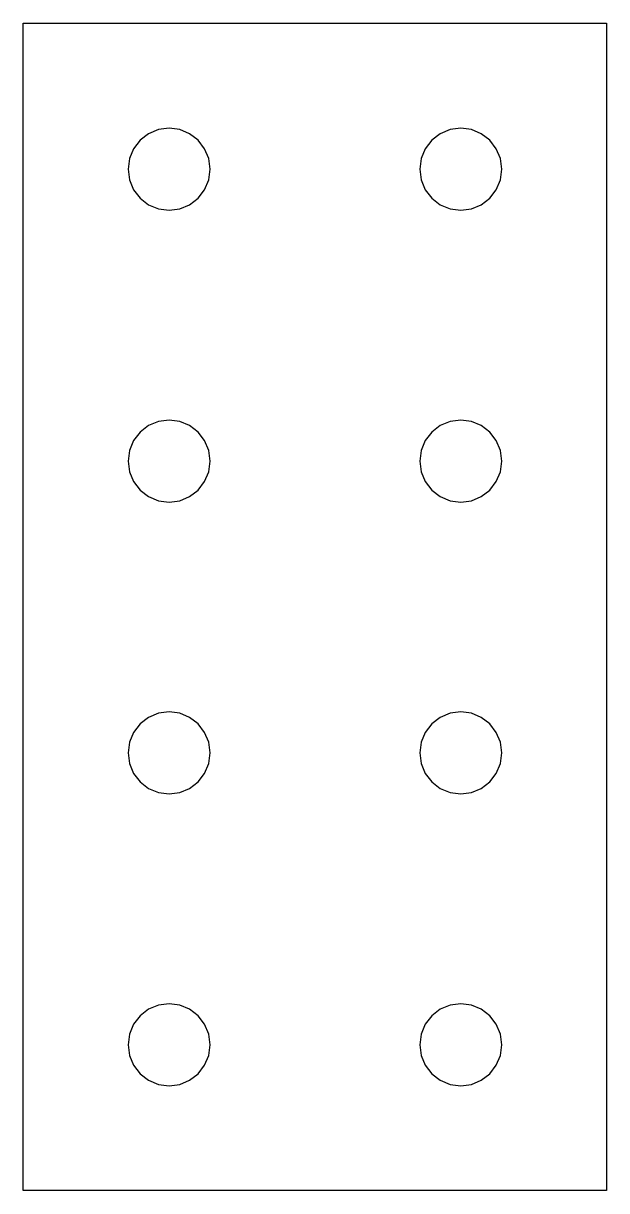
# Model space of a CAD drawing. Header units: metres. Extents: x -106.4 to -98.4, y 125.1 to 141.1.
import ezdxf

# ---------------------------------------------------------------- set-up
doc = ezdxf.new("R2010")
doc.units = ezdxf.units.M

msp = doc.modelspace()

# ---------------------------------------------------------------- linework, layer by layer
at = {"layer": 'Layer0'}
for points in [[(-98.387, 141.101, 0), (-98.387, 125.101, 0), (-106.387, 125.101, 0), (-106.387, 141.101, 0), (-98.387, 141.101, 0)], [(-103.824, 139.101, 0), (-103.844, 139.246, 0), (-103.9, 139.382, 0), (-103.989, 139.498, 0), (-104.106, 139.588, 0), (-104.241, 139.644, 0), (-104.387, 139.663, 0), (-104.532, 139.644, 0), (-104.668, 139.588, 0), (-104.785, 139.498, 0), (-104.874, 139.382, 0), (-104.93, 139.246, 0), (-104.949, 139.101, 0), (-104.93, 138.955, 0), (-104.874, 138.819, 0), (-104.785, 138.703, 0), (-104.668, 138.613, 0), (-104.532, 138.557, 0), (-104.387, 138.538, 0), (-104.241, 138.557, 0), (-104.106, 138.613, 0), (-103.989, 138.703, 0), (-103.9, 138.819, 0), (-103.844, 138.955, 0), (-103.824, 139.101, 0)], [(-99.844, 138.955, 0), (-99.824, 139.101, 0), (-99.844, 139.246, 0), (-99.9, 139.382, 0), (-99.989, 139.498, 0), (-100.106, 139.588, 0), (-100.241, 139.644, 0), (-100.387, 139.663, 0), (-100.532, 139.644, 0), (-100.668, 139.588, 0), (-100.785, 139.498, 0), (-100.874, 139.382, 0), (-100.93, 139.246, 0), (-100.949, 139.101, 0), (-100.93, 138.955, 0), (-100.874, 138.819, 0), (-100.785, 138.703, 0), (-100.668, 138.613, 0), (-100.532, 138.557, 0), (-100.387, 138.538, 0), (-100.241, 138.557, 0), (-100.106, 138.613, 0), (-99.989, 138.703, 0), (-99.9, 138.819, 0), (-99.844, 138.955, 0)], [(-103.824, 135.101, 0), (-103.844, 135.246, 0), (-103.9, 135.382, 0), (-103.989, 135.498, 0), (-104.106, 135.588, 0), (-104.241, 135.644, 0), (-104.387, 135.663, 0), (-104.532, 135.644, 0), (-104.668, 135.588, 0), (-104.785, 135.498, 0), (-104.874, 135.382, 0), (-104.93, 135.246, 0), (-104.949, 135.101, 0), (-104.93, 134.955, 0), (-104.874, 134.819, 0), (-104.785, 134.703, 0), (-104.668, 134.613, 0), (-104.532, 134.557, 0), (-104.387, 134.538, 0), (-104.241, 134.557, 0), (-104.106, 134.613, 0), (-103.989, 134.703, 0), (-103.9, 134.819, 0), (-103.844, 134.955, 0), (-103.824, 135.101, 0)], [(-99.844, 134.955, 0), (-99.824, 135.101, 0), (-99.844, 135.246, 0), (-99.9, 135.382, 0), (-99.989, 135.498, 0), (-100.106, 135.588, 0), (-100.241, 135.644, 0), (-100.387, 135.663, 0), (-100.532, 135.644, 0), (-100.668, 135.588, 0), (-100.785, 135.498, 0), (-100.874, 135.382, 0), (-100.93, 135.246, 0), (-100.949, 135.101, 0), (-100.93, 134.955, 0), (-100.874, 134.819, 0), (-100.785, 134.703, 0), (-100.668, 134.613, 0), (-100.532, 134.557, 0), (-100.387, 134.538, 0), (-100.241, 134.557, 0), (-100.106, 134.613, 0), (-99.989, 134.703, 0), (-99.9, 134.819, 0), (-99.844, 134.955, 0)], [(-103.824, 131.101, 0), (-103.844, 131.246, 0), (-103.9, 131.382, 0), (-103.989, 131.498, 0), (-104.106, 131.588, 0), (-104.241, 131.644, 0), (-104.387, 131.663, 0), (-104.532, 131.644, 0), (-104.668, 131.588, 0), (-104.785, 131.498, 0), (-104.874, 131.382, 0), (-104.93, 131.246, 0), (-104.949, 131.101, 0), (-104.93, 130.955, 0), (-104.874, 130.819, 0), (-104.785, 130.703, 0), (-104.668, 130.613, 0), (-104.532, 130.557, 0), (-104.387, 130.538, 0), (-104.241, 130.557, 0), (-104.106, 130.613, 0), (-103.989, 130.703, 0), (-103.9, 130.819, 0), (-103.844, 130.955, 0), (-103.824, 131.101, 0)], [(-99.844, 130.955, 0), (-99.824, 131.101, 0), (-99.844, 131.246, 0), (-99.9, 131.382, 0), (-99.989, 131.498, 0), (-100.106, 131.588, 0), (-100.241, 131.644, 0), (-100.387, 131.663, 0), (-100.532, 131.644, 0), (-100.668, 131.588, 0), (-100.785, 131.498, 0), (-100.874, 131.382, 0), (-100.93, 131.246, 0), (-100.949, 131.101, 0), (-100.93, 130.955, 0), (-100.874, 130.819, 0), (-100.785, 130.703, 0), (-100.668, 130.613, 0), (-100.532, 130.557, 0), (-100.387, 130.538, 0), (-100.241, 130.557, 0), (-100.106, 130.613, 0), (-99.989, 130.703, 0), (-99.9, 130.819, 0), (-99.844, 130.955, 0)], [(-103.824, 127.101, 0), (-103.844, 127.246, 0), (-103.9, 127.382, 0), (-103.989, 127.498, 0), (-104.106, 127.588, 0), (-104.241, 127.644, 0), (-104.387, 127.663, 0), (-104.532, 127.644, 0), (-104.668, 127.588, 0), (-104.785, 127.498, 0), (-104.874, 127.382, 0), (-104.93, 127.246, 0), (-104.949, 127.101, 0), (-104.93, 126.955, 0), (-104.874, 126.819, 0), (-104.785, 126.703, 0), (-104.668, 126.613, 0), (-104.532, 126.557, 0), (-104.387, 126.538, 0), (-104.241, 126.557, 0), (-104.106, 126.613, 0), (-103.989, 126.703, 0), (-103.9, 126.819, 0), (-103.844, 126.955, 0), (-103.824, 127.101, 0)], [(-100.532, 126.557, 0), (-100.387, 126.538, 0), (-100.241, 126.557, 0), (-100.106, 126.613, 0), (-99.989, 126.703, 0), (-99.9, 126.819, 0), (-99.844, 126.955, 0), (-99.824, 127.101, 0), (-99.844, 127.246, 0), (-99.9, 127.382, 0), (-99.989, 127.498, 0), (-100.106, 127.588, 0), (-100.241, 127.644, 0), (-100.387, 127.663, 0), (-100.532, 127.644, 0), (-100.668, 127.588, 0), (-100.785, 127.498, 0), (-100.874, 127.382, 0), (-100.93, 127.246, 0), (-100.949, 127.101, 0), (-100.93, 126.955, 0), (-100.874, 126.819, 0), (-100.785, 126.703, 0), (-100.668, 126.613, 0), (-100.532, 126.557, 0)]]:
    msp.add_polyline3d(points, dxfattribs=at)

doc.saveas('drawing.dxf')
